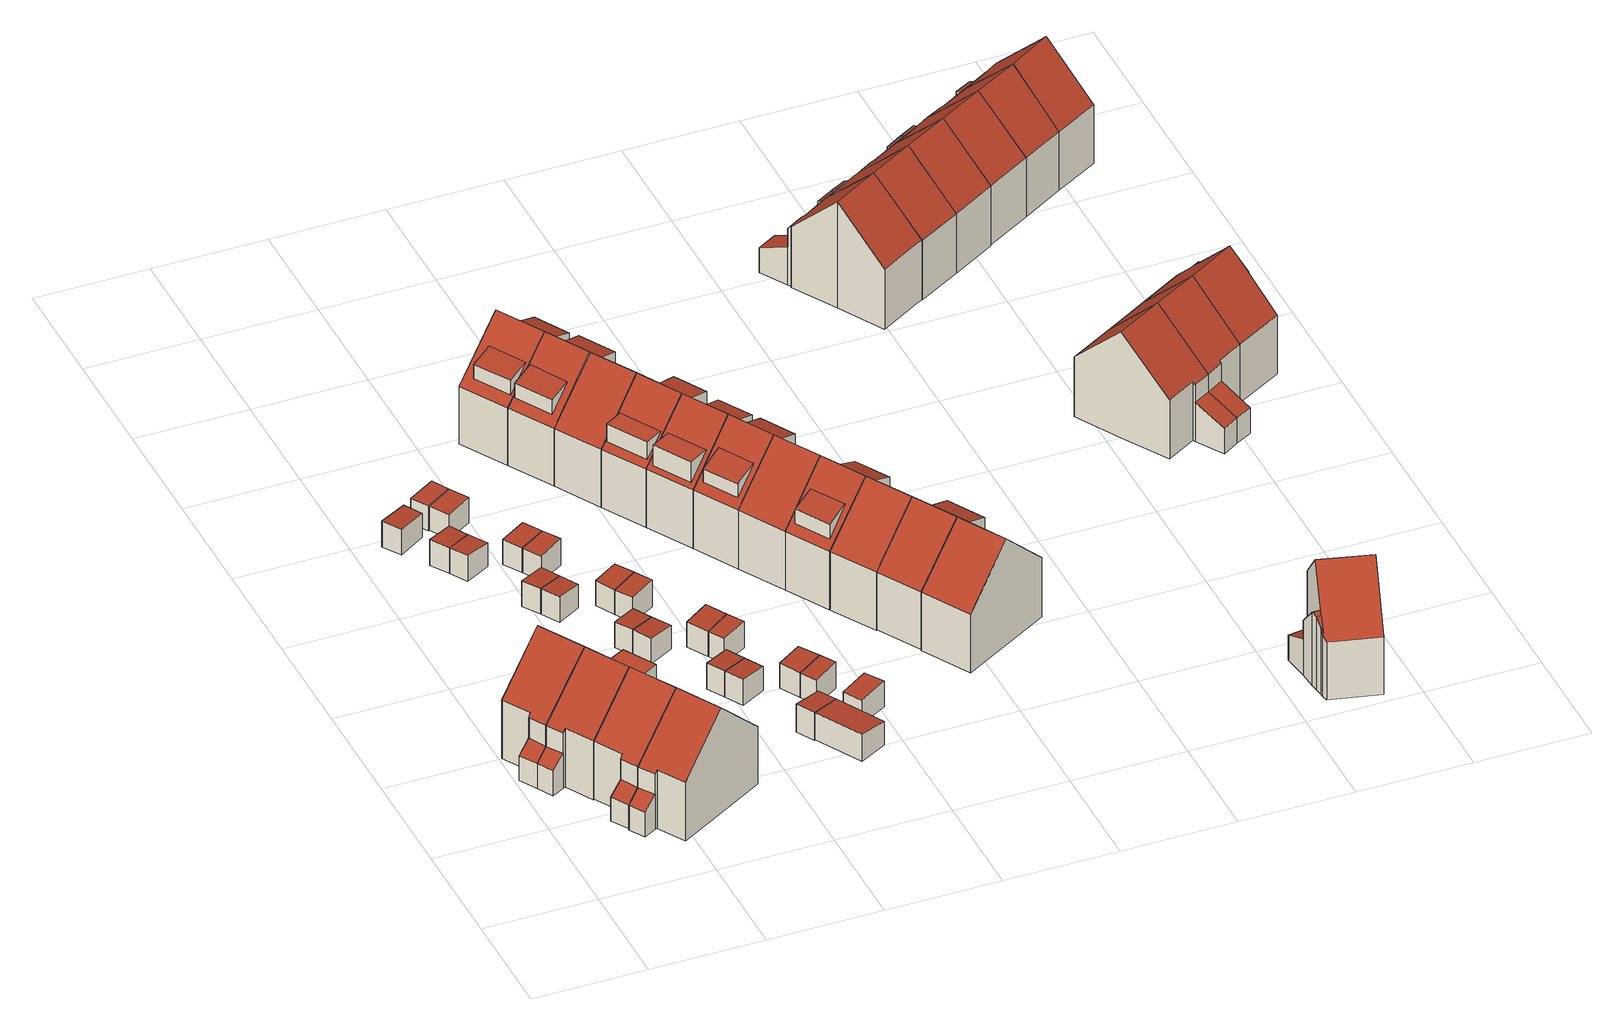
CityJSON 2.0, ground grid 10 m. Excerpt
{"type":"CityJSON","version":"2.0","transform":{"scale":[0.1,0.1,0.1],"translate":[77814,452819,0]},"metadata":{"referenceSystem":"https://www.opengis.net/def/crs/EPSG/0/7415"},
"CityObjects":{
"building1":{"type":"Building","attributes":{"Volume":349.28,"Dakoppervlakte":63.3,"Muuroppervlakte":208.36,"Vloeroppervlakte":45.33,"hoogte_Z_max_in_m_NAP":10.45,"GEB_DOEL":"woonfunctie","dateOfConstruction":"1980-01-01","measuredHeight":10.25},"geometry":[{"type":"Solid","lod":"2","boundaries":[[[[0,1,2,3,4,5,6,7,8,9]],[[10,11,12,13,14,15]],[[15,14,16,17]],[[18,19,20,21]],[[14,8,7,16]],[[10,15,17,6,5,4]],[[10,4,3,11]],[[3,2,20,12,11]],[[19,9,8,14,13]],[[1,0,18,21]],[[19,18,0,9]],[[1,21,20,2]],[[12,20,19,13]],[[16,7,6,17]]]],"semantics":{"surfaces":[{"type":"GroundSurface"},{"type":"RoofSurface"},{"type":"WallSurface"}],"values":[[0,1,1,1,2,2,2,2,2,2,2,2,2,2]]}}]},
"building2":{"type":"Building","attributes":{"Volume":336.97,"Dakoppervlakte":53.21,"Muuroppervlakte":206.2,"Vloeroppervlakte":43.28,"hoogte_Z_max_in_m_NAP":10.45,"GEB_DOEL":"woonfunctie","dateOfConstruction":"1980-01-01","measuredHeight":10.25},"children":["building2-1"],"geometry":[{"type":"Solid","lod":"2","boundaries":[[[[22,0,9,8,7,23,24,25,26,27]],[[14,13,28,29,30,31]],[[31,32,16,14],[33,34,35,36]],[[37,38,19,18]],[[26,25,30,29]],[[32,31,30,25,24,23]],[[32,23,7,16]],[[7,8,14,16]],[[27,38,37,22]],[[19,9,0,18]],[[0,22,37,18]],[[13,19,38,28]],[[13,14,8,9,19]],[[28,38,27,26,29]],[[36,39,40,33]],[[39,36,35]],[[35,34,40,39]],[[40,34,33]]]],"semantics":{"surfaces":[{"type":"GroundSurface"},{"type":"RoofSurface"},{"type":"WallSurface"}],"values":[[0,1,1,1,2,2,2,2,2,2,2,2,2,2,1,2,2,2]]}}]},
"building2-1":{"type":"BuildingInstallation","attributes":{"relationToConstruction":"outside"},"parents":["building2"],"geometry":[{"type":"MultiSurface","lod":"2","boundaries":[[[36,39,40,33]],[[39,36,35]],[[35,34,40,39]],[[40,34,33]]],"semantics":{"surfaces":[{"type":"RoofSurface"},{"type":"WallSurface"}],"values":[0,1,1,1]}}]},
"building3":{"type":"Building","attributes":{"Volume":345.35,"Dakoppervlakte":63.1,"Muuroppervlakte":206.51,"Vloeroppervlakte":45.19,"hoogte_Z_max_in_m_NAP":10.45,"GEB_DOEL":"woonfunctie","dateOfConstruction":"1980-01-01","measuredHeight":10.19},"geometry":[{"type":"Solid","lod":"2","boundaries":[[[[41,42,43,44,45,46,47,48,49,50]],[[51,52,32,31]],[[53,54,51,31,30,55]],[[56,57,58,59]],[[41,50,30,31]],[[49,48,58,53,55]],[[52,51,54,57,45,44,43]],[[32,52,43,42]],[[31,32,42,41]],[[46,56,59,47]],[[56,46,45,57]],[[58,48,47,59]],[[53,58,57,54]],[[50,49,55,30]]]],"semantics":{"surfaces":[{"type":"GroundSurface"},{"type":"RoofSurface"},{"type":"WallSurface"}],"values":[[0,1,1,1,2,2,2,2,2,2,2,2,2,2]]}}]},
"building4":{"type":"Building","attributes":{"Volume":338.74,"Dakoppervlakte":61.43,"Muuroppervlakte":207.22,"Vloeroppervlakte":44,"hoogte_Z_max_in_m_NAP":10.45,"GEB_DOEL":"woonfunctie","dateOfConstruction":"1980-01-01","measuredHeight":10.26},"geometry":[{"type":"Solid","lod":"2","boundaries":[[[[60,61,62,63,64,65,66,67,68,69]],[[70,51,54,71,72,73]],[[70,74,52,51]],[[75,76,57,56]],[[62,61,57,54,51]],[[66,73,72,67]],[[74,70,73,66,65,64]],[[74,64,63,52]],[[51,52,63,62]],[[75,69,68,76]],[[57,61,60,56]],[[75,56,60,69]],[[54,57,76,71]],[[72,71,76,68,67]]]],"semantics":{"surfaces":[{"type":"GroundSurface"},{"type":"RoofSurface"},{"type":"WallSurface"}],"values":[[0,1,1,1,2,2,2,2,2,2,2,2,2,2]]}}]},
"building5":{"type":"Building","attributes":{"Volume":12.38,"Dakoppervlakte":5.18,"Muuroppervlakte":22.31,"Vloeroppervlakte":5.17,"hoogte_Z_max_in_m_NAP":2.72,"GEB_DOEL":"onbekend","dateOfConstruction":"1980-01-01","measuredHeight":2.5},"geometry":[{"type":"Solid","lod":"2","boundaries":[[[[77,78,79,80]],[[81,82,83,84]],[[81,79,78,82]],[[78,77,83,82]],[[80,84,83,77]],[[80,79,81,84]]]],"semantics":{"surfaces":[{"type":"GroundSurface"},{"type":"RoofSurface"},{"type":"WallSurface"}],"values":[[0,1,2,2,2,2]]}}]},
"building6":{"type":"Building","attributes":{"Volume":10.98,"Dakoppervlakte":4.61,"Muuroppervlakte":20.75,"Vloeroppervlakte":4.6,"hoogte_Z_max_in_m_NAP":2.7,"GEB_DOEL":"onbekend","dateOfConstruction":"1980-01-01","measuredHeight":2.48},"geometry":[{"type":"Solid","lod":"2","boundaries":[[[[85,86,87,88]],[[89,90,91,92]],[[85,88,90,89]],[[88,87,91,90]],[[86,92,91,87]],[[86,85,89,92]]]],"semantics":{"surfaces":[{"type":"GroundSurface"},{"type":"RoofSurface"},{"type":"WallSurface"}],"values":[[0,1,2,2,2,2]]}}]},
"building7":{"type":"Building","attributes":{"Volume":11.03,"Dakoppervlakte":4.63,"Muuroppervlakte":20.79,"Vloeroppervlakte":4.61,"hoogte_Z_max_in_m_NAP":2.7,"GEB_DOEL":"onbekend","dateOfConstruction":"1980-01-01","measuredHeight":2.48},"geometry":[{"type":"Solid","lod":"2","boundaries":[[[[88,93,94,85]],[[95,96,90,89]],[[85,89,90,88]],[[85,94,95,89]],[[93,96,95,94]],[[93,88,90,96]]]],"semantics":{"surfaces":[{"type":"GroundSurface"},{"type":"RoofSurface"},{"type":"WallSurface"}],"values":[[0,1,2,2,2,2]]}}]},
"building8":{"type":"Building","attributes":{"Volume":10.81,"Dakoppervlakte":4.55,"Muuroppervlakte":20.56,"Vloeroppervlakte":4.54,"hoogte_Z_max_in_m_NAP":2.71,"GEB_DOEL":"onbekend","dateOfConstruction":"1980-01-01","measuredHeight":2.47},"geometry":[{"type":"Solid","lod":"2","boundaries":[[[[97,98,99,100]],[[101,102,103,104]],[[97,100,102,101]],[[100,99,103,102]],[[98,104,103,99]],[[98,97,101,104]]]],"semantics":{"surfaces":[{"type":"GroundSurface"},{"type":"RoofSurface"},{"type":"WallSurface"}],"values":[[0,1,2,2,2,2]]}}]},
"building9":{"type":"Building","attributes":{"Volume":10.71,"Dakoppervlakte":4.41,"Muuroppervlakte":20.83,"Vloeroppervlakte":4.4,"hoogte_Z_max_in_m_NAP":2.76,"GEB_DOEL":"onbekend","dateOfConstruction":"1980-01-01","measuredHeight":2.52},"geometry":[{"type":"Solid","lod":"2","boundaries":[[[[105,106,107,108]],[[109,110,111,112]],[[108,107,109,112]],[[107,106,110,109]],[[105,111,110,106]],[[112,111,105,108]]]],"semantics":{"surfaces":[{"type":"GroundSurface"},{"type":"RoofSurface"},{"type":"WallSurface"}],"values":[[0,1,2,2,2,2]]}}]},
"building10":{"type":"Building","attributes":{"Volume":10.87,"Dakoppervlakte":4.55,"Muuroppervlakte":20.64,"Vloeroppervlakte":4.54,"hoogte_Z_max_in_m_NAP":2.7,"GEB_DOEL":"onbekend","dateOfConstruction":"1980-01-01","measuredHeight":2.48},"geometry":[{"type":"Solid","lod":"2","boundaries":[[[[100,113,114,97]],[[102,101,115,116]],[[102,100,97,101]],[[97,114,115,101]],[[113,116,115,114]],[[113,100,102,116]]]],"semantics":{"surfaces":[{"type":"GroundSurface"},{"type":"RoofSurface"},{"type":"WallSurface"}],"values":[[0,1,2,2,2,2]]}}]},
"building11":{"type":"Building","attributes":{"Volume":11.81,"Dakoppervlakte":4.92,"Muuroppervlakte":21.58,"Vloeroppervlakte":4.91,"hoogte_Z_max_in_m_NAP":2.77,"GEB_DOEL":"onbekend","dateOfConstruction":"1980-01-01","measuredHeight":2.49},"geometry":[{"type":"Solid","lod":"2","boundaries":[[[[117,118,119,120]],[[109,112,121,122]],[[120,112,109,117]],[[121,112,120,119]],[[118,122,121,119]],[[118,117,109,122]]]],"semantics":{"surfaces":[{"type":"GroundSurface"},{"type":"RoofSurface"},{"type":"WallSurface"}],"values":[[0,1,2,2,2,2]]}}]},
"building12":{"type":"Building","attributes":{"Volume":10.73,"Dakoppervlakte":4.42,"Muuroppervlakte":20.75,"Vloeroppervlakte":4.41,"hoogte_Z_max_in_m_NAP":2.71,"GEB_DOEL":"onbekend","dateOfConstruction":"1980-01-01","measuredHeight":2.52},"geometry":[{"type":"Solid","lod":"2","boundaries":[[[[123,124,125,126]],[[127,128,129,130]],[[125,124,129,128]],[[129,124,123,130]],[[123,126,127,130]],[[126,125,128,127]]]],"semantics":{"surfaces":[{"type":"GroundSurface"},{"type":"RoofSurface"},{"type":"WallSurface"}],"values":[[0,1,2,2,2,2]]}}]},
"building13":{"type":"Building","attributes":{"Volume":11.33,"Dakoppervlakte":4.68,"Muuroppervlakte":21.19,"Vloeroppervlakte":4.67,"hoogte_Z_max_in_m_NAP":2.76,"GEB_DOEL":"onbekend","dateOfConstruction":"1980-01-01","measuredHeight":2.51},"geometry":[{"type":"Solid","lod":"2","boundaries":[[[[131,132,133,134]],[[135,136,137,138]],[[134,133,138,137]],[[132,135,138,133]],[[131,136,135,132]],[[137,136,131,134]]]],"semantics":{"surfaces":[{"type":"GroundSurface"},{"type":"RoofSurface"},{"type":"WallSurface"}],"values":[[0,1,2,2,2,2]]}}]},
"building14":{"type":"Building","attributes":{"Volume":11.25,"Dakoppervlakte":4.64,"Muuroppervlakte":21.13,"Vloeroppervlakte":4.62,"hoogte_Z_max_in_m_NAP":2.71,"GEB_DOEL":"onbekend","dateOfConstruction":"1980-01-01","measuredHeight":2.52},"geometry":[{"type":"Solid","lod":"2","boundaries":[[[[126,125,139,140]],[[141,128,127,142]],[[126,140,142,127]],[[140,139,141,142]],[[139,125,128,141]],[[126,127,128,125]]]],"semantics":{"surfaces":[{"type":"GroundSurface"},{"type":"RoofSurface"},{"type":"WallSurface"}],"values":[[0,1,2,2,2,2]]}}]},
"building15":{"type":"Building","attributes":{"Volume":10.88,"Dakoppervlakte":4.48,"Muuroppervlakte":20.91,"Vloeroppervlakte":4.47,"hoogte_Z_max_in_m_NAP":2.76,"GEB_DOEL":"onbekend","dateOfConstruction":"1980-01-01","measuredHeight":2.52},"geometry":[{"type":"Solid","lod":"2","boundaries":[[[[143,144,131,134]],[[136,145,146,137]],[[136,131,144,145]],[[144,143,146,145]],[[143,134,137,146]],[[131,136,137,134]]]],"semantics":{"surfaces":[{"type":"GroundSurface"},{"type":"RoofSurface"},{"type":"WallSurface"}],"values":[[0,1,2,2,2,2]]}}]},
"building16":{"type":"Building","attributes":{"Volume":10.67,"Dakoppervlakte":4.48,"Muuroppervlakte":20.48,"Vloeroppervlakte":4.46,"hoogte_Z_max_in_m_NAP":2.71,"GEB_DOEL":"onbekend","dateOfConstruction":"1980-01-01","measuredHeight":2.48},"geometry":[{"type":"Solid","lod":"2","boundaries":[[[[147,148,149,150]],[[151,152,153,154]],[[149,148,152,151]],[[147,153,152,148]],[[147,150,154,153]],[[150,149,151,154]]]],"semantics":{"surfaces":[{"type":"GroundSurface"},{"type":"RoofSurface"},{"type":"WallSurface"}],"values":[[0,1,2,2,2,2]]}}]},
"building17":{"type":"Building","attributes":{"Volume":11.64,"Dakoppervlakte":4.75,"Muuroppervlakte":21.61,"Vloeroppervlakte":4.74,"hoogte_Z_max_in_m_NAP":2.76,"GEB_DOEL":"onbekend","dateOfConstruction":"1980-01-01","measuredHeight":2.54},"geometry":[{"type":"Solid","lod":"2","boundaries":[[[[155,156,157,158]],[[159,160,161,162]],[[162,158,157,159]],[[157,156,160,159]],[[155,161,160,156]],[[161,155,158,162]]]],"semantics":{"surfaces":[{"type":"GroundSurface"},{"type":"RoofSurface"},{"type":"WallSurface"}],"values":[[0,1,2,2,2,2]]}}]},
"building18":{"type":"Building","attributes":{"Volume":10.88,"Dakoppervlakte":4.52,"Muuroppervlakte":20.72,"Vloeroppervlakte":4.51,"hoogte_Z_max_in_m_NAP":2.71,"GEB_DOEL":"onbekend","dateOfConstruction":"1980-01-01","measuredHeight":2.5},"geometry":[{"type":"Solid","lod":"2","boundaries":[[[[163,164,150,149]],[[165,151,154,166]],[[150,164,166,154]],[[164,163,165,166]],[[165,163,149,151]],[[150,154,151,149]]]],"semantics":{"surfaces":[{"type":"GroundSurface"},{"type":"RoofSurface"},{"type":"WallSurface"}],"values":[[0,1,2,2,2,2]]}}]},
"building19":{"type":"Building","attributes":{"Volume":10.89,"Dakoppervlakte":4.45,"Muuroppervlakte":21.05,"Vloeroppervlakte":4.44,"hoogte_Z_max_in_m_NAP":2.77,"GEB_DOEL":"onbekend","dateOfConstruction":"1980-01-01","measuredHeight":2.54},"geometry":[{"type":"Solid","lod":"2","boundaries":[[[[158,157,167,168]],[[162,169,170,159]],[[169,162,158,168]],[[170,169,168,167]],[[167,157,159,170]],[[158,162,159,157]]]],"semantics":{"surfaces":[{"type":"GroundSurface"},{"type":"RoofSurface"},{"type":"WallSurface"}],"values":[[0,1,2,2,2,2]]}}]},
"building20":{"type":"Building","attributes":{"Volume":12.72,"Dakoppervlakte":4.96,"Muuroppervlakte":23.38,"Vloeroppervlakte":4.94,"hoogte_Z_max_in_m_NAP":2.76,"GEB_DOEL":"onbekend","dateOfConstruction":"1980-01-01","measuredHeight":2.69},"geometry":[{"type":"Solid","lod":"2","boundaries":[[[[171,172,173,174]],[[175,176,177,178]],[[174,173,176,175]],[[177,176,173,172]],[[178,177,172,171]],[[171,174,175,178]]]],"semantics":{"surfaces":[{"type":"GroundSurface"},{"type":"RoofSurface"},{"type":"WallSurface"}],"values":[[0,1,2,2,2,2]]}}]},
"building21":{"type":"Building","attributes":{"Volume":12.53,"Dakoppervlakte":5.12,"Muuroppervlakte":22.28,"Vloeroppervlakte":5.11,"hoogte_Z_max_in_m_NAP":2.76,"GEB_DOEL":"onbekend","dateOfConstruction":"1980-01-01","measuredHeight":2.54},"geometry":[{"type":"Solid","lod":"2","boundaries":[[[[179,180,181,182]],[[183,184,185,186]],[[184,183,181,180]],[[180,179,185,184]],[[182,186,185,179]],[[183,186,182,181]]]],"semantics":{"surfaces":[{"type":"GroundSurface"},{"type":"RoofSurface"},{"type":"WallSurface"}],"values":[[0,1,2,2,2,2]]}}]},
"building22":{"type":"Building","attributes":{"Volume":31.01,"Dakoppervlakte":12.97,"Muuroppervlakte":35.82,"Vloeroppervlakte":12.92,"hoogte_Z_max_in_m_NAP":2.76,"GEB_DOEL":"onbekend","dateOfConstruction":"1980-01-01","measuredHeight":2.52},"geometry":[{"type":"Solid","lod":"2","boundaries":[[[[187,188,189,190]],[[176,175,191,192]],[[188,175,176,189]],[[188,187,191,175]],[[190,192,191,187]],[[176,192,190,189]]]],"semantics":{"surfaces":[{"type":"GroundSurface"},{"type":"RoofSurface"},{"type":"WallSurface"}],"values":[[0,1,2,2,2,2]]}}]},
"building23":{"type":"Building","attributes":{"Volume":9.86,"Dakoppervlakte":4.03,"Muuroppervlakte":20.21,"Vloeroppervlakte":4.02,"hoogte_Z_max_in_m_NAP":2.77,"GEB_DOEL":"onbekend","dateOfConstruction":"1980-01-01","measuredHeight":2.54},"geometry":[{"type":"Solid","lod":"2","boundaries":[[[[181,180,193,194]],[[183,195,196,184]],[[195,183,181,194]],[[196,195,194,193]],[[196,193,180,184]],[[181,183,184,180]]]],"semantics":{"surfaces":[{"type":"GroundSurface"},{"type":"RoofSurface"},{"type":"WallSurface"}],"values":[[0,1,2,2,2,2]]}}]},
"building24":{"type":"Building","attributes":{"Volume":12.45,"Dakoppervlakte":5.13,"Muuroppervlakte":22.15,"Vloeroppervlakte":5.11,"hoogte_Z_max_in_m_NAP":2.77,"GEB_DOEL":"onbekend","dateOfConstruction":"1980-01-01","measuredHeight":2.52},"geometry":[{"type":"Solid","lod":"2","boundaries":[[[[197,198,199,200]],[[201,202,203,204]],[[199,198,202,201]],[[197,203,202,198]],[[200,204,203,197]],[[204,200,199,201]]]],"semantics":{"surfaces":[{"type":"GroundSurface"},{"type":"RoofSurface"},{"type":"WallSurface"}],"values":[[0,1,2,2,2,2]]}}]},
"building25":{"type":"Building","attributes":{"Volume":9.87,"Dakoppervlakte":4.06,"Muuroppervlakte":20.17,"Vloeroppervlakte":4.05,"hoogte_Z_max_in_m_NAP":2.77,"GEB_DOEL":"onbekend","dateOfConstruction":"1980-01-01","measuredHeight":2.53},"geometry":[{"type":"Solid","lod":"2","boundaries":[[[[200,199,205,206]],[[204,207,208,201]],[[207,204,200,206]],[[208,207,206,205]],[[205,199,201,208]],[[200,204,201,199]]]],"semantics":{"surfaces":[{"type":"GroundSurface"},{"type":"RoofSurface"},{"type":"WallSurface"}],"values":[[0,1,2,2,2,2]]}}]},
"building26":{"type":"Building","attributes":{"Volume":12.43,"Dakoppervlakte":5.21,"Muuroppervlakte":22.33,"Vloeroppervlakte":5.2,"hoogte_Z_max_in_m_NAP":2.79,"GEB_DOEL":"onbekend","dateOfConstruction":"1980-01-01","measuredHeight":2.49},"geometry":[{"type":"Solid","lod":"2","boundaries":[[[[209,210,211,212]],[[213,214,215,216]],[[212,214,213,209]],[[214,212,211,215]],[[210,216,215,211]],[[210,209,213,216]]]],"semantics":{"surfaces":[{"type":"GroundSurface"},{"type":"RoofSurface"},{"type":"WallSurface"}],"values":[[0,1,2,2,2,2]]}}]},
"building27":{"type":"Building","attributes":{"Volume":371.82,"Dakoppervlakte":45.46,"Muuroppervlakte":211.31,"Vloeroppervlakte":46.77,"hoogte_Z_max_in_m_NAP":10.89,"GEB_DOEL":"woonfunctie","dateOfConstruction":"1980-01-01","measuredHeight":10.31},"children":["building27-1","building27-2"],"geometry":[{"type":"Solid","lod":"2","boundaries":[[[[217,218,219,220,221,222,223,224,225,226,227,228]],[[229,230,231,232],[233,234,235,236]],[[237,229,232,238,239,240,241,242],[243,244,245,246]],[[247,248,249,250]],[[238,232,231,224,223,222]],[[240,239,221,220,249]],[[228,242,241,248,217]],[[242,228,227,237]],[[229,237,227,226]],[[230,225,224,231]],[[250,219,218,247]],[[248,247,218,217]],[[240,249,248,241]],[[249,220,219,250]],[[226,225,230,229]],[[238,222,221,239]],[[251,252,236,235]],[[251,234,233,252]],[[233,236,252]],[[251,235,234]],[[246,245,253,254]],[[253,245,244]],[[254,253,244,243]],[[254,243,246]]]],"semantics":{"surfaces":[{"type":"GroundSurface"},{"type":"RoofSurface"},{"type":"WallSurface"}],"values":[[0,1,1,1,2,2,2,2,2,2,2,2,2,2,2,2,1,2,2,2,1,2,2,2]]}}]},
"building27-1":{"type":"BuildingInstallation","attributes":{"relationToConstruction":"outside"},"parents":["building27"],"geometry":[{"type":"MultiSurface","lod":"2","boundaries":[[[251,252,236,235]],[[251,234,233,252]],[[233,236,252]],[[251,235,234]]],"semantics":{"surfaces":[{"type":"RoofSurface"},{"type":"WallSurface"}],"values":[0,1,1,1]}}]},
"building27-2":{"type":"BuildingInstallation","attributes":{"relationToConstruction":"outside"},"parents":["building27"],"geometry":[{"type":"MultiSurface","lod":"2","boundaries":[[[246,245,253,254]],[[253,245,244]],[[254,253,244,243]],[[254,243,246]]],"semantics":{"surfaces":[{"type":"RoofSurface"},{"type":"WallSurface"}],"values":[0,1,1,1]}}]},
"building28":{"type":"Building","attributes":{"Volume":352.68,"Dakoppervlakte":41.75,"Muuroppervlakte":208.34,"Vloeroppervlakte":44.24,"hoogte_Z_max_in_m_NAP":10.89,"GEB_DOEL":"woonfunctie","dateOfConstruction":"1980-01-01","measuredHeight":10.3},"children":["building28-1","building28-2"],"geometry":[{"type":"Solid","lod":"2","boundaries":[[[[255,224,223,222,256,257,258,259,260,261]],[[232,231,262,263],[264,265,266,267]],[[238,232,263,268,269,270],[271,272,273,274]],[[275,276,277,278]],[[257,256,270,269,276]],[[270,256,222,238]],[[232,238,222,223]],[[275,258,257,276]],[[231,224,255,262]],[[275,278,259,258]],[[268,277,276,269]],[[277,260,259,278]],[[232,223,224,231]],[[277,268,263,262,255,261,260]],[[279,280,264,267]],[[279,266,265,280]],[[265,264,280]],[[279,267,266]],[[273,281,282,274]],[[281,273,272]],[[282,281,272,271]],[[282,271,274]]]],"semantics":{"surfaces":[{"type":"GroundSurface"},{"type":"RoofSurface"},{"type":"WallSurface"}],"values":[[0,1,1,1,2,2,2,2,2,2,2,2,2,2,1,2,2,2,1,2,2,2]]}}]},
"building28-1":{"type":"BuildingInstallation","attributes":{"relationToConstruction":"outside"},"parents":["building28"],"geometry":[{"type":"MultiSurface","lod":"2","boundaries":[[[279,280,264,267]],[[279,266,265,280]],[[265,264,280]],[[279,267,266]]],"semantics":{"surfaces":[{"type":"RoofSurface"},{"type":"WallSurface"}],"values":[0,1,1,1]}}]},
"building28-2":{"type":"BuildingInstallation","attributes":{"relationToConstruction":"outside"},"parents":["building28"],"geometry":[{"type":"MultiSurface","lod":"2","boundaries":[[[273,281,282,274]],[[281,273,272]],[[282,281,272,271]],[[282,271,274]]],"semantics":{"surfaces":[{"type":"RoofSurface"},{"type":"WallSurface"}],"values":[0,1,1,1]}}]},
"building29":{"type":"Building","attributes":{"Volume":340.28,"Dakoppervlakte":62.29,"Muuroppervlakte":206.86,"Vloeroppervlakte":44.22,"hoogte_Z_max_in_m_NAP":10.89,"GEB_DOEL":"woonfunctie","dateOfConstruction":"1980-01-01","measuredHeight":10.25},"geometry":[{"type":"Solid","lod":"2","boundaries":[[[[283,284,285,286,287,255,261,260,259,288]],[[262,289,290,263]],[[291,268,263,290,292,293]],[[278,277,294,295]],[[286,285,292,290]],[[284,283,294,291,293]],[[262,263,268,277,260,261,255]],[[262,255,287,289]],[[287,286,290,289]],[[278,259,260,277]],[[283,288,295,294]],[[278,295,288,259]],[[291,294,277,268]],[[292,285,284,293]]]],"semantics":{"surfaces":[{"type":"GroundSurface"},{"type":"RoofSurface"},{"type":"WallSurface"}],"values":[[0,1,1,1,2,2,2,2,2,2,2,2,2,2]]}}]},
"building30":{"type":"Building","attributes":{"Volume":349.64,"Dakoppervlakte":42.86,"Muuroppervlakte":207.18,"Vloeroppervlakte":43.9,"hoogte_Z_max_in_m_NAP":10.89,"GEB_DOEL":"woonfunctie","dateOfConstruction":"1980-01-01","measuredHeight":10.28},"children":["building30-1","building30-2"],"geometry":[{"type":"Solid","lod":"2","boundaries":[[[[296,297,298,299,287,286,285,300,301,302]],[[290,289,303,304],[305,306,307,308]],[[292,290,304,309,310,311],[312,313,314,315]],[[316,317,318,319]],[[289,290,292,285,286,287]],[[289,287,299,303]],[[304,303,299,298]],[[319,297,296,316]],[[301,300,311,310,318]],[[318,317,302,301]],[[309,319,318,310]],[[316,296,302,317]],[[304,298,297,319,309]],[[311,300,285,292]],[[320,305,308,321]],[[321,307,306,320]],[[306,305,320]],[[321,308,307]],[[314,322,323,315]],[[322,314,313]],[[323,322,313,312]],[[312,315,323]]]],"semantics":{"surfaces":[{"type":"GroundSurface"},{"type":"RoofSurface"},{"type":"WallSurface"}],"values":[[0,1,1,1,2,2,2,2,2,2,2,2,2,2,1,2,2,2,1,2,2,2]]}}]},
"building30-1":{"type":"BuildingInstallation","attributes":{"relationToConstruction":"outside"},"parents":["building30"],"geometry":[{"type":"MultiSurface","lod":"2","boundaries":[[[320,305,308,321]],[[321,307,306,320]],[[306,305,320]],[[321,308,307]]],"semantics":{"surfaces":[{"type":"RoofSurface"},{"type":"WallSurface"}],"values":[0,1,1,1]}}]},
"building30-2":{"type":"BuildingInstallation","attributes":{"relationToConstruction":"outside"},"parents":["building30"],"geometry":[{"type":"MultiSurface","lod":"2","boundaries":[[[314,322,323,315]],[[322,314,313]],[[323,322,313,312]],[[312,315,323]]],"semantics":{"surfaces":[{"type":"RoofSurface"},{"type":"WallSurface"}],"values":[0,1,1,1]}}]},
"building31":{"type":"Building","attributes":{"Volume":356.3,"Dakoppervlakte":43.52,"Muuroppervlakte":209.11,"Vloeroppervlakte":44.48,"hoogte_Z_max_in_m_NAP":10.89,"GEB_DOEL":"woonfunctie","dateOfConstruction":"1980-01-01","measuredHeight":10.32},"children":["building31-1","building31-2"],"geometry":[{"type":"Solid","lod":"2","boundaries":[[[[324,325,326,327,328,299,298,297,296,329]],[[304,303,330,331],[332,333,334,335]],[[304,331,336,337,338,309],[339,340,341,342]],[[316,319,343,344]],[[309,319,297,298,299,303,304]],[[303,299,328,330]],[[331,330,328,327]],[[344,329,296,316]],[[336,326,325,337]],[[329,344,343,324]],[[338,343,319,309]],[[316,296,297,319]],[[331,327,326,336]],[[325,324,343,338,337]],[[345,346,332,335]],[[345,334,333,346]],[[333,332,346]],[[345,335,334]],[[342,341,347,348]],[[347,341,340]],[[348,347,340,339]],[[348,339,342]]]],"semantics":{"surfaces":[{"type":"GroundSurface"},{"type":"RoofSurface"},{"type":"WallSurface"}],"values":[[0,1,1,1,2,2,2,2,2,2,2,2,2,2,1,2,2,2,1,2,2,2]]}}]},
"building31-1":{"type":"BuildingInstallation","attributes":{"relationToConstruction":"outside"},"parents":["building31"],"geometry":[{"type":"MultiSurface","lod":"2","boundaries":[[[345,346,332,335]],[[345,334,333,346]],[[333,332,346]],[[345,335,334]]],"semantics":{"surfaces":[{"type":"RoofSurface"},{"type":"WallSurface"}],"values":[0,1,1,1]}}]},
"building31-2":{"type":"BuildingInstallation","attributes":{"relationToConstruction":"outside"},"parents":["building31"],"geometry":[{"type":"MultiSurface","lod":"2","boundaries":[[[342,341,347,348]],[[347,341,340]],[[348,347,340,339]],[[348,339,342]]],"semantics":{"surfaces":[{"type":"RoofSurface"},{"type":"WallSurface"}],"values":[0,1,1,1]}}]},
"building32":{"type":"Building","attributes":{"Volume":345.31,"Dakoppervlakte":41.82,"Muuroppervlakte":206.14,"Vloeroppervlakte":43.71,"hoogte_Z_max_in_m_NAP":10.89,"GEB_DOEL":"woonfunctie","dateOfConstruction":"1980-01-01","measuredHeight":10.25},"children":["building32-1","building32-2"],"geometry":[{"type":"Solid","lod":"2","boundaries":[[[[327,326,349,350,351,352,353,354,355,328]],[[331,330,356,357],[358,359,360,361]],[[336,331,357,362,363,364],[365,366,367,368]],[[369,370,371,372]],[[364,363,371,350,349]],[[364,349,326,336]],[[331,336,326,327]],[[353,352,369,372]],[[330,328,355,356]],[[371,370,351,350]],[[362,372,371,363]],[[369,352,351,370]],[[327,328,330,331]],[[372,362,357,356,355,354,353]],[[373,358,361,374]],[[374,360,359,373]],[[359,358,373]],[[374,361,360]],[[375,376,368,367]],[[375,367,366]],[[376,375,366,365]],[[376,365,368]]]],"semantics":{"surfaces":[{"type":"GroundSurface"},{"type":"RoofSurface"},{"type":"WallSurface"}],"values":[[0,1,1,1,2,2,2,2,2,2,2,2,2,2,1,2,2,2,1,2,2,2]]}}]},
"building32-1":{"type":"BuildingInstallation","attributes":{"relationToConstruction":"outside"},"parents":["building32"],"geometry":[{"type":"MultiSurface","lod":"2","boundaries":[[[373,358,361,374]],[[374,360,359,373]],[[359,358,373]],[[374,361,360]]],"semantics":{"surfaces":[{"type":"RoofSurface"},{"type":"WallSurface"}],"values":[0,1,1,1]}}]},
"building32-2":{"type":"BuildingInstallation","attributes":{"relationToConstruction":"outside"},"parents":["building32"],"geometry":[{"type":"MultiSurface","lod":"2","boundaries":[[[375,376,368,367]],[[375,367,366]],[[376,375,366,365]],[[376,365,368]]],"semantics":{"surfaces":[{"type":"RoofSurface"},{"type":"WallSurface"}],"values":[0,1,1,1]}}]},
"building33":{"type":"Building","attributes":{"Volume":344.6,"Dakoppervlakte":62.79,"Muuroppervlakte":208.21,"Vloeroppervlakte":44.58,"hoogte_Z_max_in_m_NAP":10.89,"GEB_DOEL":"woonfunctie","dateOfConstruction":"1980-01-01","measuredHeight":10.28},"geometry":[{"type":"Solid","lod":"2","boundaries":[[[[377,378,379,380,381,355,354,353,352,382]],[[356,383,384,357]],[[385,362,357,384,386,387]],[[388,369,372,389]],[[380,379,386,384]],[[378,377,389,385,387]],[[356,357,362,372,353,354,355]],[[356,355,381,383]],[[380,384,383,381]],[[369,352,353,372]],[[377,382,388,389]],[[369,388,382,352]],[[385,389,372,362]],[[386,379,378,387]]]],"semantics":{"surfaces":[{"type":"GroundSurface"},{"type":"RoofSurface"},{"type":"WallSurface"}],"values":[[0,1,1,1,2,2,2,2,2,2,2,2,2,2]]}}]},
"building34":{"type":"Building","attributes":{"Volume":341.51,"Dakoppervlakte":41.2,"Muuroppervlakte":205.28,"Vloeroppervlakte":43.32,"hoogte_Z_max_in_m_NAP":10.89,"GEB_DOEL":"woonfunctie","dateOfConstruction":"1980-01-01","measuredHeight":10.24},"children":["building34-1","building34-2"],"geometry":[{"type":"Solid","lod":"2","boundaries":[[[[390,391,392,393,394,381,380,379,395,396]],[[384,383,397,398],[399,400,401,402]],[[386,384,398,403,404,405],[406,407,408,409]],[[410,411,412,413]],[[396,395,405,404,412]],[[405,395,379,386]],[[379,380,384,386]],[[392,391,410,413]],[[383,381,394,397]],[[396,412,411,390]],[[403,413,412,404]],[[410,391,390,411]],[[384,380,381,383]],[[413,403,398,397,394,393,392]],[[414,415,399,402]],[[414,401,400,415]],[[400,399,415]],[[414,402,401]],[[416,417,409,408]],[[416,408,407]],[[417,416,407,406]],[[417,406,409]]]],"semantics":{"surfaces":[{"type":"GroundSurface"},{"type":"RoofSurface"},{"type":"WallSurface"}],"values":[[0,1,1,1,2,2,2,2,2,2,2,2,2,2,1,2,2,2,1,2,2,2]]}}]},
"building34-1":{"type":"BuildingInstallation","attributes":{"relationToConstruction":"outside"},"parents":["building34"],"geometry":[{"type":"MultiSurface","lod":"2","boundaries":[[[414,415,399,402]],[[414,401,400,415]],[[400,399,415]],[[414,402,401]]],"semantics":{"surfaces":[{"type":"RoofSurface"},{"type":"WallSurface"}],"values":[0,1,1,1]}}]},
"building34-2":{"type":"BuildingInstallation","attributes":{"relationToConstruction":"outside"},"parents":["building34"],"geometry":[{"type":"MultiSurface","lod":"2","boundaries":[[[416,417,409,408]],[[416,408,407]],[[417,416,407,406]],[[417,406,409]]],"semantics":{"surfaces":[{"type":"RoofSurface"},{"type":"WallSurface"}],"values":[0,1,1,1]}}]},
"building35":{"type":"Building","attributes":{"Volume":340.75,"Dakoppervlakte":62.01,"Muuroppervlakte":207.89,"Vloeroppervlakte":44.02,"hoogte_Z_max_in_m_NAP":10.89,"GEB_DOEL":"woonfunctie","dateOfConstruction":"1980-01-01","measuredHeight":10.3},"geometry":[{"type":"Solid","lod":"2","boundaries":[[[[391,418,419,420,421,422,423,394,393,392]],[[397,424,425,398]],[[426,427,428,403,398,425]],[[429,410,413,430]],[[398,393,394,397]],[[426,425,424,423,422,421]],[[426,421,420,427]],[[428,427,420,419,430]],[[398,403,413,392,393]],[[429,418,391,410]],[[391,392,413,410]],[[430,419,418,429]],[[428,430,413,403]],[[397,394,423,424]]]],"semantics":{"surfaces":[{"type":"GroundSurface"},{"type":"RoofSurface"},{"type":"WallSurface"}],"values":[[0,1,1,1,2,2,2,2,2,2,2,2,2,2]]}}]},
"building36":{"type":"Building","attributes":{"Volume":339.33,"Dakoppervlakte":49.89,"Muuroppervlakte":205.22,"Vloeroppervlakte":43.49,"hoogte_Z_max_in_m_NAP":10.89,"GEB_DOEL":"woonfunctie","dateOfConstruction":"1980-01-01","measuredHeight":10.23},"children":["building36-1"],"geometry":[{"type":"Solid","lod":"2","boundaries":[[[[431,432,433,434,435,436,437,438,439,440,441]],[[442,443,425,424,444]],[[426,425,443,445,446,447],[448,449,450,451]],[[452,453,454,455]],[[455,445,443,442,431,441,440]],[[447,446,454,437,436]],[[426,447,436,435]],[[434,425,426,435]],[[440,439,452,455]],[[453,452,439,438]],[[438,437,454,453]],[[445,455,454,446]],[[434,433,424,425]],[[442,444,424,433,432,431]],[[456,457,451,450]],[[456,450,449]],[[449,448,457,456]],[[448,451,457]]]],"semantics":{"surfaces":[{"type":"GroundSurface"},{"type":"RoofSurface"},{"type":"WallSurface"}],"values":[[0,1,1,1,2,2,2,2,2,2,2,2,2,2,1,2,2,2]]}}]},
"building36-1":{"type":"BuildingInstallation","attributes":{"relationToConstruction":"outside"},"parents":["building36"],"geometry":[{"type":"MultiSurface","lod":"2","boundaries":[[[456,457,451,450]],[[456,450,449]],[[449,448,457,456]],[[448,451,457]]],"semantics":{"surfaces":[{"type":"RoofSurface"},{"type":"WallSurface"}],"values":[0,1,1,1]}}]},
"building37":{"type":"Building","attributes":{"Volume":360.99,"Dakoppervlakte":66.03,"Muuroppervlakte":209.65,"Vloeroppervlakte":46.87,"hoogte_Z_max_in_m_NAP":10.89,"GEB_DOEL":"woonfunctie","dateOfConstruction":"1980-01-01","measuredHeight":10.24},"geometry":[{"type":"Solid","lod":"2","boundaries":[[[[458,459,460,461,462,463,464,465,466,467]],[[442,468,469,443]],[[470,471,472,445,443,469]],[[473,452,455,474]],[[466,465,442,443]],[[470,469,468,464,463,462]],[[470,462,461,471]],[[472,471,461,460,474]],[[443,445,455,467,466]],[[458,467,455,452]],[[474,460,459,473]],[[473,459,458,452]],[[472,474,455,445]],[[442,465,464,468]]]],"semantics":{"surfaces":[{"type":"GroundSurface"},{"type":"RoofSurface"},{"type":"WallSurface"}],"values":[[0,1,1,1,2,2,2,2,2,2,2,2,2,2]]}}]},
"building38":{"type":"Building","attributes":{"Volume":372.72,"Dakoppervlakte":69.12,"Muuroppervlakte":205.4,"Vloeroppervlakte":50.05,"hoogte_Z_max_in_m_NAP":10.91,"GEB_DOEL":"woonfunctie","dateOfConstruction":"1980-01-01","measuredHeight":10.22},"geometry":[{"type":"Solid","lod":"2","boundaries":[[[[475,476,477,478,479,480,481,482,483,484,485,486,487]],[[488,489,490,491]],[[492,493,494,495]],[[496,492,495,488,491,497,498,499,500]],[[491,501,498,497]],[[502,503,504,505]],[[506,507,489,488]],[[507,506,508,509]],[[492,485,484,493]],[[493,484,483,494]],[[478,477,501,490,489]],[[498,476,475,499]],[[499,475,487,486,496,500]],[[485,492,496,486]],[[491,490,501]],[[505,504,482,481]],[[505,481,480,502]],[[507,479,478,489]],[[509,502,480,479,507]],[[509,508,503,502]],[[488,495,494,483,482,504,503,508,506]],[[501,477,476,498]]]],"semantics":{"surfaces":[{"type":"GroundSurface"},{"type":"RoofSurface"},{"type":"WallSurface"}],"values":[[0,1,1,1,1,1,1,1,2,2,2,2,2,2,2,2,2,2,2,2,2,2]]}}]},
"building39":{"type":"Building","attributes":{"Volume":376.45,"Dakoppervlakte":68.67,"Muuroppervlakte":221.56,"Vloeroppervlakte":50.26,"hoogte_Z_max_in_m_NAP":11.11,"GEB_DOEL":"woonfunctie","dateOfConstruction":"1980-01-01","measuredHeight":10.3},"geometry":[{"type":"Solid","lod":"2","boundaries":[[[[510,511,512,513,514,515,516,517,518,519,520,521,522,523]],[[524,525,526,527,528,529,530,531]],[[532,529,528,533,534]],[[535,536,537,538,539]],[[522,533,528,523]],[[533,522,521,520,532,534]],[[518,517,531,530]],[[524,531,517,516,537]],[[526,525,536,512,511]],[[526,511,510,527]],[[527,510,523,528]],[[535,513,512,536]],[[516,515,538,537]],[[538,515,514,513,535,539]],[[536,525,524,537]],[[532,520,519,518,530,529]]]],"semantics":{"surfaces":[{"type":"GroundSurface"},{"type":"RoofSurface"},{"type":"WallSurface"}],"values":[[0,1,1,1,2,2,2,2,2,2,2,2,2,2,2,2]]}}]},
"building40":{"type":"Building","attributes":{"Volume":348.43,"Dakoppervlakte":63.71,"Muuroppervlakte":216.98,"Vloeroppervlakte":46.57,"hoogte_Z_max_in_m_NAP":11.11,"GEB_DOEL":"woonfunctie","dateOfConstruction":"1980-01-01","measuredHeight":10.26},"geometry":[{"type":"Solid","lod":"2","boundaries":[[[[540,541,542,543,544,520,519,518,545,546]],[[532,547,548,529]],[[549,550,530,529,548,551]],[[552,553,554,555]],[[520,532,529,519]],[[548,547,544,543,542,554,551]],[[549,553,546,545,550]],[[545,518,530,550]],[[529,530,518,519]],[[540,546,553,552]],[[542,541,555,554]],[[540,552,555,541]],[[553,549,551,554]],[[520,544,547,532]]]],"semantics":{"surfaces":[{"type":"GroundSurface"},{"type":"RoofSurface"},{"type":"WallSurface"}],"values":[[0,1,1,1,2,2,2,2,2,2,2,2,2,2]]}}]},
"building41":{"type":"Building","attributes":{"Volume":374.44,"Dakoppervlakte":68.6,"Muuroppervlakte":221.45,"Vloeroppervlakte":49.87,"hoogte_Z_max_in_m_NAP":10.91,"GEB_DOEL":"woonfunctie","dateOfConstruction":"1980-01-01","measuredHeight":10.3},"geometry":[{"type":"Solid","lod":"2","boundaries":[[[[556,557,558,559,560,561,562,563,564,565]],[[566,567,568,569,570,571]],[[570,572,573,571]],[[574,575,576,577]],[[556,572,570,557]],[[573,565,564,563,566,571]],[[567,566,563,562]],[[562,561,577,568,567]],[[569,576,558,557,570]],[[575,574,560,559]],[[575,559,558,576]],[[574,577,561,560]],[[568,577,576,569]],[[565,573,572,556]]]],"semantics":{"surfaces":[{"type":"GroundSurface"},{"type":"RoofSurface"},{"type":"WallSurface"}],"values":[[0,1,1,1,2,2,2,2,2,2,2,2,2,2]]}}]},
"building42":{"type":"Building","attributes":{"Volume":351.04,"Dakoppervlakte":64.21,"Muuroppervlakte":217.17,"Vloeroppervlakte":46.94,"hoogte_Z_max_in_m_NAP":11.11,"GEB_DOEL":"woonfunctie","dateOfConstruction":"1980-01-01","measuredHeight":10.26},"geometry":[{"type":"Solid","lod":"2","boundaries":[[[[578,579,580,544,543,542,541,581,582,583]],[[547,584,585,548]],[[586,587,588,551,548,585]],[[555,554,589,590]],[[579,578,586,585]],[[588,587,583,582,589]],[[551,554,542,543,544,547,548]],[[544,580,584,547]],[[584,580,579,585]],[[541,555,590,581]],[[541,542,554,555]],[[589,582,581,590]],[[554,551,588,589]],[[578,583,587,586]]]],"semantics":{"surfaces":[{"type":"GroundSurface"},{"type":"RoofSurface"},{"type":"WallSurface"}],"values":[[0,1,1,1,2,2,2,2,2,2,2,2,2,2]]}}]},
"building43":{"type":"Building","attributes":{"Volume":351.8,"Dakoppervlakte":64.91,"Muuroppervlakte":217.82,"Vloeroppervlakte":47.25,"hoogte_Z_max_in_m_NAP":10.91,"GEB_DOEL":"woonfunctie","dateOfConstruction":"1980-01-01","measuredHeight":10.29},"geometry":[{"type":"Solid","lod":"2","boundaries":[[[[591,559,558,557,556,592,593,594,595,596]],[[597,570,569,598,599,600]],[[597,601,572,570]],[[575,602,603,576]],[[569,570,557,558,576]],[[595,594,600,599]],[[600,594,593,592,601,597]],[[556,572,601,592]],[[570,572,556,557]],[[596,603,602,591]],[[558,559,575,576]],[[602,575,559,591]],[[569,576,603,598]],[[596,595,599,598,603]]]],"semantics":{"surfaces":[{"type":"GroundSurface"},{"type":"RoofSurface"},{"type":"WallSurface"}],"values":[[0,1,1,1,2,2,2,2,2,2,2,2,2,2]]}}]},
"building44":{"type":"Building","attributes":{"Volume":355.67,"Dakoppervlakte":65.12,"Muuroppervlakte":217.63,"Vloeroppervlakte":47.59,"hoogte_Z_max_in_m_NAP":11.11,"GEB_DOEL":"woonfunctie","dateOfConstruction":"1980-01-01","measuredHeight":10.25},"geometry":[{"type":"Solid","lod":"2","boundaries":[[[[604,605,606,607,608,609,610,611,612,613]],[[614,585,584,615]],[[616,617,586,585,614,618]],[[619,620,621,622]],[[607,606,584,585]],[[614,615,605,604,613,622,618]],[[616,621,610,609,617]],[[609,608,586,617]],[[607,585,586,608]],[[613,612,619,622]],[[620,619,612,611]],[[611,610,621,620]],[[621,616,618,622]],[[606,605,615,584]]]],"semantics":{"surfaces":[{"type":"GroundSurface"},{"type":"RoofSurface"},{"type":"WallSurface"}],"values":[[0,1,1,1,2,2,2,2,2,2,2,2,2,2]]}}]},
"building45":{"type":"Building","attributes":{"Volume":391.17,"Dakoppervlakte":71.28,"Muuroppervlakte":210.67,"Vloeroppervlakte":51.64,"hoogte_Z_max_in_m_NAP":10.91,"GEB_DOEL":"woonfunctie","dateOfConstruction":"1980-01-01","measuredHeight":10.33},"geometry":[{"type":"Solid","lod":"2","boundaries":[[[[623,624,625,594,593,592,626,627,628,629,630]],[[631,601,597,632,633,634]],[[597,600,635,636,637,632]],[[638,639,640,641]],[[642,643,644,633]],[[644,634,633]],[[645,646,643,642]],[[594,600,597,593]],[[625,635,600,594]],[[625,624,636,635]],[[624,641,637,636]],[[631,626,592,601]],[[597,601,592,593]],[[623,638,641,624]],[[638,623,630,639]],[[644,643,629,628,627,634]],[[643,646,639,630,629]],[[645,640,639,646]],[[642,633,632,637,641,640,645]],[[634,627,626,631]]]],"semantics":{"surfaces":[{"type":"GroundSurface"},{"type":"RoofSurface"},{"type":"WallSurface"}],"values":[[0,1,1,1,1,1,1,2,2,2,2,2,2,2,2,2,2,2,2,2]]}}]},
"building46":{"type":"Building","attributes":{"Volume":343.99,"Dakoppervlakte":63.17,"Muuroppervlakte":215.59,"Vloeroppervlakte":46.19,"hoogte_Z_max_in_m_NAP":11.11,"GEB_DOEL":"woonfunctie","dateOfConstruction":"1980-01-01","measuredHeight":10.24},"geometry":[{"type":"Solid","lod":"2","boundaries":[[[[647,648,649,650,651,605,604,613,612,652]],[[653,618,614,654,655,656]],[[615,657,654,614]],[[619,622,658,659]],[[650,649,655,654]],[[648,647,658,653,656]],[[614,618,622,613,604,605,615]],[[651,657,615,605]],[[654,657,651,650]],[[612,619,659,652]],[[619,612,613,622]],[[659,658,647,652]],[[622,618,653,658]],[[655,649,648,656]]]],"semantics":{"surfaces":[{"type":"GroundSurface"},{"type":"RoofSurface"},{"type":"WallSurface"}],"values":[[0,1,1,1,2,2,2,2,2,2,2,2,2,2]]}}]},
"building47":{"type":"Building","attributes":{"Volume":348.38,"Dakoppervlakte":63.78,"Muuroppervlakte":216.85,"Vloeroppervlakte":46.61,"hoogte_Z_max_in_m_NAP":11.11,"GEB_DOEL":"woonfunctie","dateOfConstruction":"1980-01-01","measuredHeight":10.25},"geometry":[{"type":"Solid","lod":"2","boundaries":[[[[660,661,662,663,664,651,650,649,665,666]],[[667,668,655,654,669,670]],[[657,671,669,654]],[[672,673,674,675]],[[670,669,663,662,673]],[[665,649,655,668]],[[655,649,650,651,657,654]],[[664,671,657,651]],[[671,664,663,669]],[[662,661,674,673]],[[660,675,674,661]],[[675,660,666,672]],[[672,667,670,673]],[[668,667,672,666,665]]]],"semantics":{"surfaces":[{"type":"GroundSurface"},{"type":"RoofSurface"},{"type":"WallSurface"}],"values":[[0,1,1,1,2,2,2,2,2,2,2,2,2,2]]}}]}
},
"vertices":[
[12,152,2],[3,167,2],[14,173,2],[16,175,2],[2,199,2],[42,222,2],[82,246,2],[106,205,2],[65,182,2],[22,158,2],[2,199,59],[16,175,59],[14,173,56],[22,158,56],[65,182,104],[42,222,104],[106,205,59],[82,246,59],[12,152,26],[22,158,36],[14,173,36],[3,167,26],
[20,138,2],[128,168,2],[87,144,2],[47,121,2],[33,145,2],[31,144,2],[31,144,56],[33,145,59],[47,121,59],[87,144,104],[128,168,59],[89,187,82],[103,194,67],[119,166,67],[106,158,82],[20,138,26],[31,144,36],[119,166,82],[103,194,82],
[87,144,3],[128,168,3],[151,128,3],[110,105,3],[67,80,3],[57,74,3],[48,89,3],[59,95,3],[61,97,3],[47,121,3],[110,105,104],[151,128,58],[59,95,56],[67,80,56],[61,97,59],[57,74,26],[67,80,36],[59,95,36],[48,89,26],
[57,74,2],[67,80,2],[110,105,2],[151,128,2],[173,90,2],[132,66,2],[92,43,2],[78,67,2],[76,66,2],[65,60,2],[132,66,104],[76,66,56],[78,67,59],[92,43,59],[173,90,58],[65,60,26],[76,66,36],
[34,476,2],[24,492,2],[49,507,2],[58,491,2],[49,507,25],[24,492,27],[34,476,27],[58,491,25],
[59,439,2],[49,455,2],[71,468,2],[80,452,2],[59,439,27],[80,452,25],[71,468,25],[49,455,27],
[90,436,2],[68,424,2],[68,424,27],[90,436,25],
[104,362,2],[94,377,2],[116,390,2],[125,374,2],[104,362,27],[125,374,25],[116,390,25],[94,377,27],
[57,512,2],[80,524,2],[88,509,2],[66,497,2],[88,509,28],[80,524,28],[57,512,26],[66,497,26],
[134,358,2],[113,346,2],[113,346,27],[134,358,25],
[88,509,3],[98,493,3],[76,480,3],[66,497,3],[76,480,26],[98,493,28],
[140,299,2],[161,312,2],[170,296,2],[149,284,2],[149,284,27],[170,296,25],[161,312,25],[140,299,27],
[112,418,2],[102,434,2],[124,446,2],[134,430,2],[102,434,26],[112,418,26],[134,430,28],[124,446,28],
[180,280,2],[158,268,2],[180,280,25],[158,268,27],
[143,415,2],[121,402,2],[121,402,26],[143,415,28],
[185,221,2],[207,234,2],[216,218,2],[194,206,2],[216,218,25],[207,234,25],[185,221,27],[194,206,27],
[148,356,2],[169,368,2],[179,352,2],[157,339,2],[179,352,28],[169,368,28],[148,356,26],[157,339,26],
[225,202,2],[203,190,2],[225,202,25],[203,190,27],
[188,337,2],[166,324,2],[166,324,26],[188,337,28],
[228,143,1],[252,156,1],[261,141,1],[237,127,1],[237,127,28],[261,141,25],[252,156,25],[228,143,28],
[214,291,2],[224,273,2],[203,260,2],[192,278,2],[203,260,26],[224,273,28],[214,291,28],[192,278,26],
[260,86,2],[237,127,2],[261,141,2],[284,99,2],[260,86,28],[284,99,25],
[233,259,2],[211,247,2],[211,247,26],[233,259,28],
[238,200,2],[259,212,2],[270,195,2],[248,182,2],[270,195,28],[259,212,28],[238,200,26],[248,182,26],
[278,182,2],[256,168,2],[256,168,26],[278,182,28],
[293,160,3],[303,144,3],[278,130,3],[269,146,3],[293,160,28],[269,146,26],[278,130,26],[303,144,28],
[214,635,6],[225,641,6],[234,625,6],[223,619,6],[220,617,6],[234,592,6],[195,570,6],[154,547,6],[130,588,6],[171,611,6],[210,634,6],[210,633,6],[171,611,109],[130,588,62],[154,547,62],[195,570,109],[159,553,69],[141,584,69],[158,594,89],[176,563,89],[210,634,64],[234,592,64],[220,617,64],[223,619,60],[214,635,60],[210,633,64],[209,624,69],[226,594,69],[208,584,90],[191,614,90],[225,641,31],[214,635,42],[223,619,42],[234,625,30],[141,584,83],[159,553,83],[226,594,82],[209,624,82],
[177,508,6],[248,568,6],[251,570,6],[262,576,6],[271,562,6],[260,555,6],[217,531,6],[177,508,62],[217,531,109],[196,527,89],[179,517,69],[161,549,69],[178,559,89],[260,555,60],[251,570,60],[248,568,64],[231,587,69],[249,556,69],[232,546,89],[214,577,89],[262,576,30],[251,570,42],[260,555,42],[271,562,30],[161,549,83],[179,517,83],[249,556,83],[231,587,83],
[268,541,6],[265,539,6],[279,514,6],[240,492,6],[200,468,6],[279,547,6],[200,468,62],[240,492,109],[268,541,60],[279,514,64],[265,539,64],[268,541,42],[279,547,30],
[316,484,6],[305,478,6],[262,453,6],[222,430,6],[293,490,6],[296,492,6],[307,499,6],[222,430,63],[262,453,109],[240,443,85],[225,435,68],[205,469,68],[220,478,85],[305,478,60],[296,492,60],[293,490,64],[278,507,69],[294,479,69],[276,469,89],[260,497,89],[316,484,30],[307,499,30],[296,492,42],[305,478,42],[225,435,85],[205,469,85],[294,479,84],[278,507,84],
[314,463,6],[310,461,6],[324,436,6],[285,414,6],[245,390,6],[324,469,6],[245,390,63],[285,414,109],[263,406,86],[246,396,66],[227,428,66],[244,438,86],[324,436,64],[310,461,64],[314,463,60],[299,468,70],[316,439,70],[299,430,88],[283,458,88],[314,463,42],[324,469,30],[227,428,86],[246,396,86],[316,439,82],[299,468,82],
[338,412,6],[342,414,6],[352,421,6],[361,406,6],[350,400,6],[307,375,6],[267,352,6],[267,352,63],[307,375,109],[288,370,90],[270,360,69],[253,389,69],[271,400,90],[350,400,60],[342,414,60],[338,412,64],[320,433,69],[337,403,69],[320,393,89],[303,423,89],[361,406,30],[352,421,30],[342,414,42],[350,400,42],[270,360,82],[253,389,82],[337,403,82],[320,433,82],
[359,385,6],[355,383,6],[369,359,6],[330,336,6],[290,312,6],[369,391,6],[290,312,63],[330,336,109],[359,385,60],[369,359,64],[355,383,64],[369,391,30],[359,385,42],
[397,343,6],[406,328,6],[395,322,6],[352,297,6],[312,274,6],[383,335,6],[386,336,6],[312,274,63],[352,297,109],[333,293,90],[315,282,69],[298,311,69],[316,322,90],[395,322,60],[386,336,60],[383,335,64],[366,352,70],[383,322,70],[365,312,91],[348,342,91],[406,328,30],[397,343,30],[386,336,42],[395,322,42],[298,311,83],[315,282,83],[383,322,82],[366,352,82],
[414,313,6],[404,307,6],[400,305,6],[414,281,6],[375,258,6],[335,235,6],[335,235,63],[375,258,109],[414,281,64],[400,305,64],[404,307,60],[414,313,30],[404,307,42],
[357,197,7],[336,233,7],[335,235,7],[375,258,7],[414,281,7],[428,257,7],[431,259,7],[442,265,7],[451,250,7],[440,244,7],[397,220,7],[357,197,63],[397,220,109],[336,233,63],[440,244,60],[431,259,60],[428,257,64],[412,275,69],[430,243,69],[411,232,91],[393,264,91],[451,250,30],[442,265,30],[431,259,42],[440,244,42],[430,243,83],[412,275,83],
[451,250,6],[459,235,6],[449,229,6],[445,227,6],[461,201,6],[421,178,6],[381,155,6],[357,197,6],[397,220,6],[440,244,6],[381,155,63],[421,178,109],[461,201,64],[445,227,64],[449,229,60],[459,235,30],[449,229,42],
[623,13,7],[622,18,7],[622,22,7],[621,28,7],[620,35,7],[619,50,7],[616,73,7],[638,76,7],[645,104,7],[691,92,7],[679,47,7],[667,2,7],[626,12,7],[625,28,78],[621,28,78],[622,22,72],[623,20,69],[679,47,109],[691,92,64],[645,104,64],[633,59,109],[667,2,63],[623,19,68],[622,18,67],[623,13,63],[626,12,63],[622,22,71],[619,50,42],[631,51,42],[638,76,31],[616,73,31],[627,35,78],[620,35,78],[631,51,60],[619,50,60],
[448,674,8],[449,675,8],[447,678,8],[433,702,8],[434,703,8],[450,711,8],[463,688,8],[465,685,8],[489,700,8],[512,659,8],[536,619,8],[533,618,8],[494,595,8],[471,635,8],[463,688,63],[447,678,63],[449,675,67],[448,674,67],[471,635,111],[512,659,111],[489,700,66],[465,685,66],[536,619,66],[494,595,66],[533,618,66],[433,702,32],[447,678,45],[463,688,45],[450,711,33],[434,703,32],
[498,739,8],[513,748,8],[526,724,8],[551,682,8],[574,641,8],[513,714,8],[512,716,8],[574,641,66],[551,682,111],[512,716,63],[513,714,66],[526,724,63],[498,739,33],[512,716,45],[526,724,45],[513,748,33],
[627,459,6],[651,418,6],[676,376,6],[690,352,6],[676,343,6],[661,367,6],[660,369,6],[634,354,6],[610,394,6],[587,434,6],[634,354,63],[660,369,63],[661,367,61],[676,376,61],[651,418,109],[610,394,109],[627,459,62],[587,434,64],[676,343,31],[690,352,31],[676,376,44],[661,367,44],
[567,745,8],[590,704,8],[613,664,8],[528,756,8],[541,733,8],[543,731,8],[613,664,66],[590,704,111],[567,745,66],[543,731,66],[541,733,63],[541,733,45],[528,756,33],
[705,360,6],[666,482,6],[690,440,6],[713,400,6],[690,386,6],[691,385,6],[690,440,109],[691,385,61],[690,386,63],[713,400,63],[666,482,62],[705,360,31],[691,385,44],
[629,727,9],[653,687,9],[613,664,9],[590,704,9],[567,745,9],[591,759,9],[590,761,9],[576,784,9],[591,793,9],[604,770,9],[629,727,111],[653,687,66],[590,761,63],[591,759,66],[604,770,63],[591,793,33],[576,784,33],[590,761,45],[604,770,45],
[754,466,6],[741,449,6],[755,424,6],[704,505,6],[713,498,6],[718,494,6],[722,491,6],[735,481,6],[704,505,61],[732,465,109],[716,492,78],[713,498,71],[755,424,63],[741,449,91],[741,449,92],[754,466,31],[735,481,42],[728,471,42],[741,449,31],[719,487,78],[722,491,78],[718,494,78],[728,471,61],[735,481,61],
[619,778,9],[621,776,9],[645,790,9],[668,749,9],[690,709,9],[606,802,9],[619,778,63],[668,749,111],[645,790,66],[621,776,66],[690,709,66],[619,778,45],[606,802,33],
[654,830,9],[669,838,9],[682,815,9],[706,772,9],[729,731,9],[669,804,9],[668,806,9],[668,806,63],[669,804,66],[706,772,111],[682,815,63],[729,731,66],[668,806,45],[682,815,45],[669,838,33],[654,830,33]
]}
